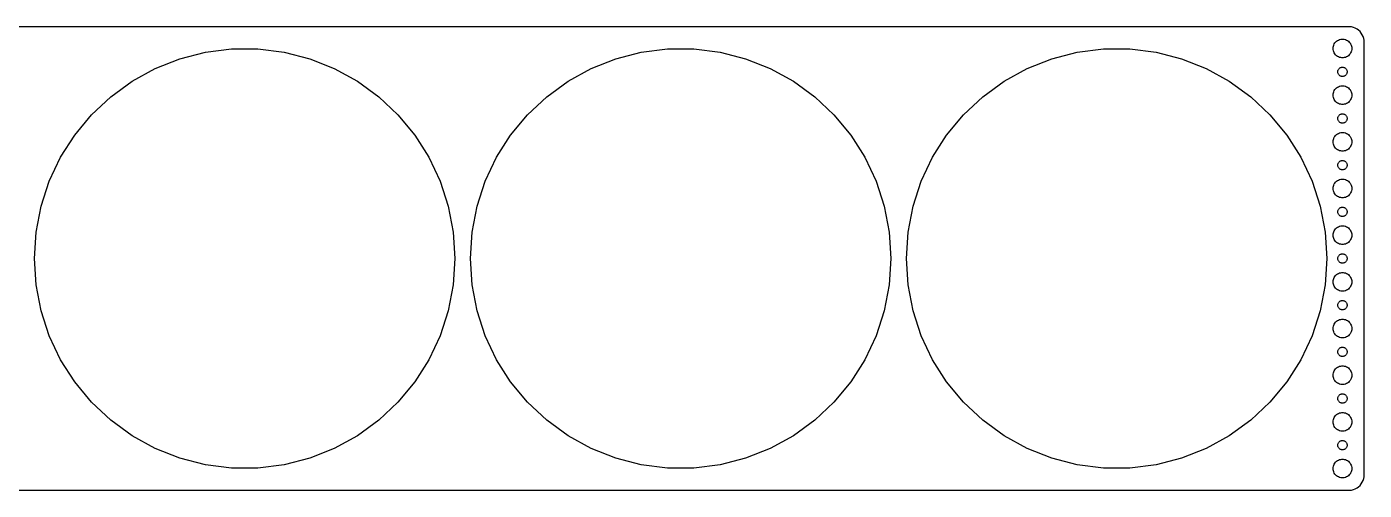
# Model space of a CAD drawing. Header units: metres. Extents: x -360 to 360, y -74 to 74.
# Drawn here: x -70 to 359.5, y -74.5 to 74.5 of the extents above; entities that cross this region are included whole.
import ezdxf

# ---------------------------------------------------------------- set-up
doc = ezdxf.new("R2010")
doc.units = ezdxf.units.M

msp = doc.modelspace()

# ---------------------------------------------------------------- linework, layer by layer
for p, q in [((354.814, 74.4901), (-354.814, 74.4901)), ((355.437, 74.4114), (354.814, 74.4901)), ((356.045, 74.2553), (355.437, 74.4114)), ((356.629, 74.0241), (356.045, 74.2553)), ((357.179, 73.7216), (356.629, 74.0241)), ((357.687, 73.3526), (357.179, 73.7216)), ((358.145, 72.9227), (357.687, 73.3526)), ((349.711, 68.6044), (349.871, 68.9453)), ((349.871, 68.9453), (350.073, 69.2634)), ((350.073, 69.2634), (350.313, 69.5536)), ((350.313, 69.5536), (350.588, 69.8115)), ((350.588, 69.8115), (350.893, 70.033)), ((350.893, 70.033), (351.223, 70.2145)), ((351.223, 70.2145), (351.573, 70.3532)), ((351.573, 70.3532), (351.938, 70.4469)), ((351.938, 70.4469), (352.312, 70.4941)), ((352.312, 70.4941), (352.688, 70.4941)), ((352.688, 70.4941), (353.062, 70.4469)), ((353.062, 70.4469), (353.427, 70.3532)), ((353.427, 70.3532), (353.777, 70.2145)), ((353.777, 70.2145), (354.107, 70.033)), ((354.107, 70.033), (354.412, 69.8115)), ((354.412, 69.8115), (354.687, 69.5536)), ((354.687, 69.5536), (354.927, 69.2634)), ((354.927, 69.2634), (355.129, 68.9453)), ((355.129, 68.9453), (355.289, 68.6044)), ((358.545, 72.4389), (358.145, 72.9227)), ((358.882, 71.9088), (358.545, 72.4389)), ((359.149, 71.3406), (358.882, 71.9088)), ((359.343, 70.7434), (359.149, 71.3406)), ((359.461, 70.1267), (359.343, 70.7434)), ((359.5, 69.5), (359.461, 70.1267)), ((359.5, -69.5), (359.5, 69.5)), ((-20.8586, 64.1963), (-12.6482, 66.3044)), ((-12.6482, 66.3044), (-4.23836, 67.3668)), ((-4.23836, 67.3668), (4.23836, 67.3668)), ((4.23836, 67.3668), (12.6482, 66.3044)), ((12.6482, 66.3044), (20.8586, 64.1963)), ((119.141, 64.1963), (127.352, 66.3044)), ((127.352, 66.3044), (135.762, 67.3668)), ((135.762, 67.3668), (144.238, 67.3668)), ((144.238, 67.3668), (152.648, 66.3044)), ((152.648, 66.3044), (160.859, 64.1963)), ((259.141, 64.1963), (267.352, 66.3044)), ((267.352, 66.3044), (275.762, 67.3668)), ((275.762, 67.3668), (284.238, 67.3668)), ((284.238, 67.3668), (292.648, 66.3044)), ((292.648, 66.3044), (300.859, 64.1963)), ((349.5, 67.5), (349.524, 67.876)), ((349.524, 67.124), (349.5, 67.5)), ((349.524, 67.876), (349.594, 68.2461)), ((349.594, 66.7539), (349.524, 67.124)), ((349.594, 68.2461), (349.711, 68.6044)), ((349.711, 66.3956), (349.594, 66.7539)), ((349.871, 66.0547), (349.711, 66.3956)), ((350.073, 65.7366), (349.871, 66.0547)), ((350.313, 65.4464), (350.073, 65.7366)), ((350.588, 65.1885), (350.313, 65.4464)), ((350.893, 64.967), (350.588, 65.1885)), ((351.223, 64.7855), (350.893, 64.967)), ((351.573, 64.6468), (351.223, 64.7855)), ((351.938, 64.5531), (351.573, 64.6468)), ((352.312, 64.5059), (351.938, 64.5531)), ((352.688, 64.5059), (352.312, 64.5059)), ((353.062, 64.5531), (352.688, 64.5059)), ((353.427, 64.6468), (353.062, 64.5531)), ((353.777, 64.7855), (353.427, 64.6468)), ((354.107, 64.967), (353.777, 64.7855)), ((354.412, 65.1885), (354.107, 64.967)), ((354.687, 65.4464), (354.412, 65.1885)), ((354.927, 65.7366), (354.687, 65.4464)), ((355.129, 66.0547), (354.927, 65.7366)), ((355.289, 66.3956), (355.129, 66.0547)), ((355.289, 68.6044), (355.406, 68.2461)), ((355.406, 66.7539), (355.289, 66.3956)), ((355.406, 68.2461), (355.476, 67.876)), ((355.476, 67.124), (355.406, 66.7539)), ((355.476, 67.876), (355.5, 67.5)), ((355.5, 67.5), (355.476, 67.124)), ((-36.1683, 56.9921), (-28.7401, 61.0758)), ((-28.7401, 61.0758), (-20.8586, 64.1963)), ((20.8586, 64.1963), (28.7401, 61.0758)), ((28.7401, 61.0758), (36.1683, 56.9921)), ((103.832, 56.9921), (111.26, 61.0758)), ((111.26, 61.0758), (119.141, 64.1963)), ((160.859, 64.1963), (168.74, 61.0758)), ((168.74, 61.0758), (176.168, 56.9921)), ((243.832, 56.9921), (251.26, 61.0758)), ((251.26, 61.0758), (259.141, 64.1963)), ((300.859, 64.1963), (308.74, 61.0758)), ((308.74, 61.0758), (316.168, 56.9921)), ((351, 60), (351.012, 60.188)), ((351.012, 60.188), (351.047, 60.373)), ((351.047, 60.373), (351.105, 60.5522)), ((351.105, 60.5522), (351.186, 60.7226)), ((351.186, 60.7226), (351.286, 60.8817)), ((351.286, 60.8817), (351.407, 61.0268)), ((351.407, 61.0268), (351.544, 61.1558)), ((351.544, 61.1558), (351.696, 61.2665)), ((351.696, 61.2665), (351.861, 61.3572)), ((351.861, 61.3572), (352.036, 61.4266)), ((352.036, 61.4266), (352.219, 61.4734)), ((352.219, 61.4734), (352.406, 61.497)), ((352.406, 61.497), (352.594, 61.497)), ((352.594, 61.497), (352.781, 61.4734)), ((352.781, 61.4734), (352.964, 61.4266)), ((352.964, 61.4266), (353.139, 61.3572)), ((353.139, 61.3572), (353.304, 61.2665)), ((353.304, 61.2665), (353.456, 61.1558)), ((353.456, 61.1558), (353.593, 61.0268)), ((353.593, 61.0268), (353.714, 60.8817)), ((353.714, 60.8817), (353.814, 60.7226)), ((353.814, 60.7226), (353.895, 60.5522)), ((353.895, 60.5522), (353.953, 60.373)), ((353.953, 60.373), (353.988, 60.188)), ((353.988, 60.188), (354, 60)), ((-43.0261, 52.0096), (-36.1683, 56.9921)), ((36.1683, 56.9921), (43.0261, 52.0096)), ((96.9739, 52.0096), (103.832, 56.9921)), ((176.168, 56.9921), (183.026, 52.0096)), ((236.974, 52.0096), (243.832, 56.9921)), ((316.168, 56.9921), (323.026, 52.0096)), ((351.012, 59.812), (351, 60)), ((351.047, 59.627), (351.012, 59.812)), ((351.105, 59.4478), (351.047, 59.627)), ((351.186, 59.2774), (351.105, 59.4478)), ((351.286, 59.1183), (351.186, 59.2774)), ((351.407, 58.9732), (351.286, 59.1183)), ((351.544, 58.8442), (351.407, 58.9732)), ((351.696, 58.7335), (351.544, 58.8442)), ((351.861, 58.6428), (351.696, 58.7335)), ((352.036, 58.5734), (351.861, 58.6428)), ((352.219, 58.5266), (352.036, 58.5734)), ((352.406, 58.503), (352.219, 58.5266)), ((352.594, 58.503), (352.406, 58.503)), ((352.781, 58.5266), (352.594, 58.503)), ((352.964, 58.5734), (352.781, 58.5266)), ((353.139, 58.6428), (352.964, 58.5734)), ((353.304, 58.7335), (353.139, 58.6428)), ((353.456, 58.8442), (353.304, 58.7335)), ((353.593, 58.9732), (353.456, 58.8442)), ((353.714, 59.1183), (353.593, 58.9732)), ((353.814, 59.2774), (353.714, 59.1183)), ((353.895, 59.4478), (353.814, 59.2774)), ((353.953, 59.627), (353.895, 59.4478)), ((353.988, 59.812), (353.953, 59.627)), ((354, 60), (353.988, 59.812)), ((-49.2054, 46.2069), (-43.0261, 52.0096)), ((43.0261, 52.0096), (49.2054, 46.2069)), ((90.7946, 46.2069), (96.9739, 52.0096)), ((183.026, 52.0096), (189.205, 46.2069)), ((230.795, 46.2069), (236.974, 52.0096)), ((323.026, 52.0096), (329.205, 46.2069)), ((349.5, 52.5), (349.524, 52.876)), ((349.524, 52.124), (349.5, 52.5)), ((349.524, 52.876), (349.594, 53.2461)), ((349.594, 51.7539), (349.524, 52.124)), ((349.594, 53.2461), (349.711, 53.6044)), ((349.711, 51.3956), (349.594, 51.7539)), ((349.711, 53.6044), (349.871, 53.9453)), ((349.871, 53.9453), (350.073, 54.2634)), ((350.073, 54.2634), (350.313, 54.5536)), ((350.313, 54.5536), (350.588, 54.8115)), ((350.588, 54.8115), (350.893, 55.033)), ((350.893, 55.033), (351.223, 55.2145)), ((351.223, 55.2145), (351.573, 55.3532)), ((351.573, 55.3532), (351.938, 55.4469)), ((351.938, 55.4469), (352.312, 55.4941)), ((352.312, 55.4941), (352.688, 55.4941)), ((352.688, 55.4941), (353.062, 55.4469)), ((353.062, 55.4469), (353.427, 55.3532)), ((353.427, 55.3532), (353.777, 55.2145)), ((353.777, 55.2145), (354.107, 55.033)), ((354.107, 55.033), (354.412, 54.8115)), ((354.412, 54.8115), (354.687, 54.5536)), ((354.687, 54.5536), (354.927, 54.2634)), ((354.927, 54.2634), (355.129, 53.9453)), ((355.129, 53.9453), (355.289, 53.6044)), ((355.289, 53.6044), (355.406, 53.2461)), ((355.406, 51.7539), (355.289, 51.3956)), ((355.406, 53.2461), (355.476, 52.876)), ((355.476, 52.124), (355.406, 51.7539)), ((355.476, 52.876), (355.5, 52.5)), ((355.5, 52.5), (355.476, 52.124)), ((349.871, 51.0547), (349.711, 51.3956)), ((350.073, 50.7366), (349.871, 51.0547)), ((350.313, 50.4464), (350.073, 50.7366)), ((350.588, 50.1885), (350.313, 50.4464)), ((350.893, 49.967), (350.588, 50.1885)), ((351.223, 49.7855), (350.893, 49.967)), ((351.573, 49.6468), (351.223, 49.7855)), ((351.938, 49.5531), (351.573, 49.6468)), ((352.312, 49.5059), (351.938, 49.5531)), ((352.688, 49.5059), (352.312, 49.5059)), ((353.062, 49.5531), (352.688, 49.5059)), ((353.427, 49.6468), (353.062, 49.5531)), ((353.777, 49.7855), (353.427, 49.6468)), ((354.107, 49.967), (353.777, 49.7855)), ((354.412, 50.1885), (354.107, 49.967)), ((354.687, 50.4464), (354.412, 50.1885)), ((354.927, 50.7366), (354.687, 50.4464)), ((355.129, 51.0547), (354.927, 50.7366)), ((355.289, 51.3956), (355.129, 51.0547)), ((-54.6086, 39.6755), (-49.2054, 46.2069)), ((49.2054, 46.2069), (54.6086, 39.6755)), ((85.3913, 39.6755), (90.7946, 46.2069)), ((189.205, 46.2069), (194.609, 39.6755)), ((225.391, 39.6755), (230.795, 46.2069)), ((329.205, 46.2069), (334.609, 39.6755)), ((351, 45), (351.012, 45.188)), ((351.012, 44.812), (351, 45)), ((351.012, 45.188), (351.047, 45.373)), ((351.047, 44.627), (351.012, 44.812)), ((351.047, 45.373), (351.105, 45.5522)), ((351.105, 44.4478), (351.047, 44.627)), ((351.105, 45.5522), (351.186, 45.7226)), ((351.186, 44.2774), (351.105, 44.4478)), ((351.186, 45.7226), (351.286, 45.8817)), ((351.286, 44.1183), (351.186, 44.2774)), ((351.286, 45.8817), (351.407, 46.0268)), ((351.407, 43.9732), (351.286, 44.1183)), ((351.407, 46.0268), (351.544, 46.1558)), ((351.544, 43.8442), (351.407, 43.9732)), ((351.544, 46.1558), (351.696, 46.2665)), ((351.696, 43.7335), (351.544, 43.8442)), ((351.696, 46.2665), (351.861, 46.3572)), ((351.861, 43.6428), (351.696, 43.7335)), ((351.861, 46.3572), (352.036, 46.4266)), ((352.036, 43.5734), (351.861, 43.6428)), ((352.036, 46.4266), (352.219, 46.4734)), ((352.219, 43.5266), (352.036, 43.5734)), ((352.219, 46.4734), (352.406, 46.497)), ((352.406, 43.503), (352.219, 43.5266)), ((352.406, 46.497), (352.594, 46.497)), ((352.594, 43.503), (352.406, 43.503)), ((352.594, 46.497), (352.781, 46.4734)), ((352.781, 43.5266), (352.594, 43.503)), ((352.781, 46.4734), (352.964, 46.4266)), ((352.964, 43.5734), (352.781, 43.5266)), ((352.964, 46.4266), (353.139, 46.3572)), ((353.139, 43.6428), (352.964, 43.5734)), ((353.139, 46.3572), (353.304, 46.2665)), ((353.304, 43.7335), (353.139, 43.6428)), ((353.304, 46.2665), (353.456, 46.1558)), ((353.456, 43.8442), (353.304, 43.7335)), ((353.456, 46.1558), (353.593, 46.0268)), ((353.593, 43.9732), (353.456, 43.8442)), ((353.593, 46.0268), (353.714, 45.8817)), ((353.714, 44.1183), (353.593, 43.9732)), ((353.714, 45.8817), (353.814, 45.7226)), ((353.814, 44.2774), (353.714, 44.1183)), ((353.814, 45.7226), (353.895, 45.5522)), ((353.895, 44.4478), (353.814, 44.2774)), ((353.895, 45.5522), (353.953, 45.373)), ((353.953, 44.627), (353.895, 44.4478)), ((353.953, 45.373), (353.988, 45.188)), ((353.988, 44.812), (353.953, 44.627)), ((353.988, 45.188), (354, 45)), ((354, 45), (353.988, 44.812)), ((-59.1507, 32.5184), (-54.6086, 39.6755)), ((54.6086, 39.6755), (59.1507, 32.5184)), ((80.8493, 32.5184), (85.3913, 39.6755)), ((194.609, 39.6755), (199.151, 32.5184)), ((220.849, 32.5184), (225.391, 39.6755)), ((334.609, 39.6755), (339.151, 32.5184)), ((349.711, 38.6044), (349.871, 38.9453)), ((349.871, 38.9453), (350.073, 39.2634)), ((350.073, 39.2634), (350.313, 39.5536)), ((350.313, 39.5536), (350.588, 39.8115)), ((350.588, 39.8115), (350.893, 40.033)), ((350.893, 40.033), (351.223, 40.2145)), ((351.223, 40.2145), (351.573, 40.3532)), ((351.573, 40.3532), (351.938, 40.4469)), ((351.938, 40.4469), (352.312, 40.4941)), ((352.312, 40.4941), (352.688, 40.4941)), ((352.688, 40.4941), (353.062, 40.4469)), ((353.062, 40.4469), (353.427, 40.3532)), ((353.427, 40.3532), (353.777, 40.2145)), ((353.777, 40.2145), (354.107, 40.033)), ((354.107, 40.033), (354.412, 39.8115)), ((354.412, 39.8115), (354.687, 39.5536)), ((354.687, 39.5536), (354.927, 39.2634)), ((354.927, 39.2634), (355.129, 38.9453)), ((355.129, 38.9453), (355.289, 38.6044)), ((349.5, 37.5), (349.524, 37.876)), ((349.524, 37.124), (349.5, 37.5)), ((349.524, 37.876), (349.594, 38.2461)), ((349.594, 36.7539), (349.524, 37.124)), ((349.594, 38.2461), (349.711, 38.6044)), ((349.711, 36.3956), (349.594, 36.7539)), ((349.871, 36.0547), (349.711, 36.3956)), ((350.073, 35.7366), (349.871, 36.0547)), ((350.313, 35.4464), (350.073, 35.7366)), ((350.588, 35.1885), (350.313, 35.4464)), ((350.893, 34.967), (350.588, 35.1885)), ((351.223, 34.7855), (350.893, 34.967)), ((351.573, 34.6468), (351.223, 34.7855)), ((351.938, 34.5531), (351.573, 34.6468)), ((352.312, 34.5059), (351.938, 34.5531)), ((352.688, 34.5059), (352.312, 34.5059)), ((353.062, 34.5531), (352.688, 34.5059)), ((353.427, 34.6468), (353.062, 34.5531)), ((353.777, 34.7855), (353.427, 34.6468)), ((354.107, 34.967), (353.777, 34.7855)), ((354.412, 35.1885), (354.107, 34.967)), ((354.687, 35.4464), (354.412, 35.1885)), ((354.927, 35.7366), (354.687, 35.4464)), ((355.129, 36.0547), (354.927, 35.7366)), ((355.289, 36.3956), (355.129, 36.0547)), ((355.289, 38.6044), (355.406, 38.2461)), ((355.406, 36.7539), (355.289, 36.3956)), ((355.406, 38.2461), (355.476, 37.876)), ((355.476, 37.124), (355.406, 36.7539)), ((355.476, 37.876), (355.5, 37.5)), ((355.5, 37.5), (355.476, 37.124)), ((-62.7599, 24.8484), (-59.1507, 32.5184)), ((59.1507, 32.5184), (62.7599, 24.8484)), ((77.2401, 24.8484), (80.8493, 32.5184)), ((199.151, 32.5184), (202.76, 24.8484)), ((217.24, 24.8484), (220.849, 32.5184)), ((339.151, 32.5184), (342.76, 24.8484)), ((351, 30), (351.012, 30.188)), ((351.012, 30.188), (351.047, 30.373)), ((351.047, 30.373), (351.105, 30.5522)), ((351.105, 30.5522), (351.186, 30.7226)), ((351.186, 30.7226), (351.286, 30.8817)), ((351.286, 30.8817), (351.407, 31.0268)), ((351.407, 31.0268), (351.544, 31.1558)), ((351.544, 31.1558), (351.696, 31.2665)), ((351.696, 31.2665), (351.861, 31.3572)), ((351.861, 31.3572), (352.036, 31.4266)), ((352.036, 31.4266), (352.219, 31.4734)), ((352.219, 31.4734), (352.406, 31.497)), ((352.406, 31.497), (352.594, 31.497)), ((352.594, 31.497), (352.781, 31.4734)), ((352.781, 31.4734), (352.964, 31.4266)), ((352.964, 31.4266), (353.139, 31.3572)), ((353.139, 31.3572), (353.304, 31.2665)), ((353.304, 31.2665), (353.456, 31.1558)), ((353.456, 31.1558), (353.593, 31.0268)), ((353.593, 31.0268), (353.714, 30.8817)), ((353.714, 30.8817), (353.814, 30.7226)), ((353.814, 30.7226), (353.895, 30.5522)), ((353.895, 30.5522), (353.953, 30.373)), ((353.953, 30.373), (353.988, 30.188)), ((353.988, 30.188), (354, 30)), ((351.012, 29.812), (351, 30)), ((351.047, 29.627), (351.012, 29.812)), ((351.105, 29.4478), (351.047, 29.627)), ((351.186, 29.2774), (351.105, 29.4478)), ((351.286, 29.1183), (351.186, 29.2774)), ((351.407, 28.9732), (351.286, 29.1183)), ((351.544, 28.8442), (351.407, 28.9732)), ((351.696, 28.7335), (351.544, 28.8442)), ((351.861, 28.6427), (351.696, 28.7335)), ((352.036, 28.5734), (351.861, 28.6427)), ((352.219, 28.5266), (352.036, 28.5734)), ((352.406, 28.503), (352.219, 28.5266)), ((352.594, 28.503), (352.406, 28.503)), ((352.781, 28.5266), (352.594, 28.503)), ((352.964, 28.5734), (352.781, 28.5266)), ((353.139, 28.6427), (352.964, 28.5734)), ((353.304, 28.7335), (353.139, 28.6427)), ((353.456, 28.8442), (353.304, 28.7335)), ((353.593, 28.9732), (353.456, 28.8442)), ((353.714, 29.1183), (353.593, 28.9732)), ((353.814, 29.2774), (353.714, 29.1183)), ((353.895, 29.4478), (353.814, 29.2774)), ((353.953, 29.627), (353.895, 29.4478)), ((353.988, 29.812), (353.953, 29.627)), ((354, 30), (353.988, 29.812)), ((-65.3794, 16.7866), (-62.7599, 24.8484)), ((62.7599, 24.8484), (65.3794, 16.7866)), ((74.6206, 16.7866), (77.2401, 24.8484)), ((202.76, 24.8484), (205.379, 16.7866)), ((214.621, 16.7866), (217.24, 24.8484)), ((342.76, 24.8484), (345.379, 16.7866)), ((349.5, 22.5), (349.524, 22.876)), ((349.524, 22.124), (349.5, 22.5)), ((349.524, 22.876), (349.594, 23.2461)), ((349.594, 21.7539), (349.524, 22.124)), ((349.594, 23.2461), (349.711, 23.6044)), ((349.711, 21.3956), (349.594, 21.7539)), ((349.711, 23.6044), (349.871, 23.9453)), ((349.871, 23.9453), (350.073, 24.2634)), ((350.073, 24.2634), (350.313, 24.5536)), ((350.313, 24.5536), (350.588, 24.8115)), ((350.588, 24.8115), (350.893, 25.033)), ((350.893, 25.033), (351.223, 25.2145)), ((351.223, 25.2145), (351.573, 25.3532)), ((351.573, 25.3532), (351.938, 25.4469)), ((351.938, 25.4469), (352.312, 25.4941)), ((352.312, 25.4941), (352.688, 25.4941)), ((352.688, 25.4941), (353.062, 25.4469)), ((353.062, 25.4469), (353.427, 25.3532)), ((353.427, 25.3532), (353.777, 25.2145)), ((353.777, 25.2145), (354.107, 25.033)), ((354.107, 25.033), (354.412, 24.8115)), ((354.412, 24.8115), (354.687, 24.5536)), ((354.687, 24.5536), (354.927, 24.2634)), ((354.927, 24.2634), (355.129, 23.9453)), ((355.129, 23.9453), (355.289, 23.6044)), ((355.289, 23.6044), (355.406, 23.2461)), ((355.406, 21.7539), (355.289, 21.3956)), ((355.406, 23.2461), (355.476, 22.876)), ((355.476, 22.124), (355.406, 21.7539)), ((355.476, 22.876), (355.5, 22.5)), ((355.5, 22.5), (355.476, 22.124)), ((349.871, 21.0547), (349.711, 21.3956)), ((350.073, 20.7366), (349.871, 21.0547)), ((350.313, 20.4464), (350.073, 20.7366)), ((350.588, 20.1884), (350.313, 20.4464)), ((350.893, 19.967), (350.588, 20.1884)), ((351.223, 19.7855), (350.893, 19.967)), ((351.573, 19.6468), (351.223, 19.7855)), ((351.938, 19.5531), (351.573, 19.6468)), ((352.312, 19.5059), (351.938, 19.5531)), ((352.688, 19.5059), (352.312, 19.5059)), ((353.062, 19.5531), (352.688, 19.5059)), ((353.427, 19.6468), (353.062, 19.5531)), ((353.777, 19.7855), (353.427, 19.6468)), ((354.107, 19.967), (353.777, 19.7855)), ((354.412, 20.1884), (354.107, 19.967)), ((354.687, 20.4464), (354.412, 20.1884)), ((354.927, 20.7366), (354.687, 20.4464)), ((355.129, 21.0547), (354.927, 20.7366)), ((355.289, 21.3956), (355.129, 21.0547)), ((-66.9677, 8.45999), (-65.3794, 16.7866)), ((65.3794, 16.7866), (66.9677, 8.45999)), ((73.0323, 8.45999), (74.6206, 16.7866)), ((205.379, 16.7866), (206.968, 8.45999)), ((213.032, 8.45999), (214.621, 16.7866)), ((345.379, 16.7866), (346.968, 8.45999)), ((351, 15), (351.012, 15.188)), ((351.012, 14.812), (351, 15)), ((351.012, 15.188), (351.047, 15.373)), ((351.047, 14.627), (351.012, 14.812)), ((351.047, 15.373), (351.105, 15.5522)), ((351.105, 14.4478), (351.047, 14.627)), ((351.105, 15.5522), (351.186, 15.7226)), ((351.186, 14.2774), (351.105, 14.4478)), ((351.186, 15.7226), (351.286, 15.8817)), ((351.286, 14.1183), (351.186, 14.2774)), ((351.286, 15.8817), (351.407, 16.0268)), ((351.407, 13.9732), (351.286, 14.1183)), ((351.407, 16.0268), (351.544, 16.1558)), ((351.544, 13.8442), (351.407, 13.9732)), ((351.544, 16.1558), (351.696, 16.2665)), ((351.696, 13.7335), (351.544, 13.8442)), ((351.696, 16.2665), (351.861, 16.3572)), ((351.861, 13.6427), (351.696, 13.7335)), ((351.861, 16.3572), (352.036, 16.4266)), ((352.036, 13.5734), (351.861, 13.6427)), ((352.036, 16.4266), (352.219, 16.4734)), ((352.219, 13.5266), (352.036, 13.5734)), ((352.219, 16.4734), (352.406, 16.497)), ((352.406, 13.5029), (352.219, 13.5266)), ((352.406, 16.497), (352.594, 16.497)), ((352.594, 13.5029), (352.406, 13.5029)), ((352.594, 16.497), (352.781, 16.4734)), ((352.781, 13.5266), (352.594, 13.5029)), ((352.781, 16.4734), (352.964, 16.4266)), ((352.964, 13.5734), (352.781, 13.5266)), ((352.964, 16.4266), (353.139, 16.3572)), ((353.139, 13.6427), (352.964, 13.5734)), ((353.139, 16.3572), (353.304, 16.2665)), ((353.304, 13.7335), (353.139, 13.6427)), ((353.304, 16.2665), (353.456, 16.1558)), ((353.456, 13.8442), (353.304, 13.7335)), ((353.456, 16.1558), (353.593, 16.0268)), ((353.593, 13.9732), (353.456, 13.8442)), ((353.593, 16.0268), (353.714, 15.8817)), ((353.714, 14.1183), (353.593, 13.9732)), ((353.714, 15.8817), (353.814, 15.7226)), ((353.814, 14.2774), (353.714, 14.1183)), ((353.814, 15.7226), (353.895, 15.5522)), ((353.895, 14.4478), (353.814, 14.2774)), ((353.895, 15.5522), (353.953, 15.373)), ((353.953, 14.627), (353.895, 14.4478)), ((353.953, 15.373), (353.988, 15.188)), ((353.988, 14.812), (353.953, 14.627)), ((353.988, 15.188), (354, 15)), ((354, 15), (353.988, 14.812)), ((349.594, 8.24606), (349.711, 8.60437)), ((349.711, 8.60437), (349.871, 8.94525)), ((349.871, 8.94525), (350.073, 9.26335)), ((350.073, 9.26335), (350.313, 9.55363)), ((350.313, 9.55363), (350.588, 9.81154)), ((350.588, 9.81154), (350.893, 10.033)), ((350.893, 10.033), (351.223, 10.2145)), ((351.223, 10.2145), (351.573, 10.3532)), ((351.573, 10.3532), (351.938, 10.4469)), ((351.938, 10.4469), (352.312, 10.4941)), ((352.312, 10.4941), (352.688, 10.4941)), ((352.688, 10.4941), (353.062, 10.4469)), ((353.062, 10.4469), (353.427, 10.3532)), ((353.427, 10.3532), (353.777, 10.2145)), ((353.777, 10.2145), (354.107, 10.033)), ((354.107, 10.033), (354.412, 9.81154)), ((354.412, 9.81154), (354.687, 9.55363)), ((354.687, 9.55363), (354.927, 9.26335)), ((354.927, 9.26335), (355.129, 8.94525)), ((355.129, 8.94525), (355.289, 8.60437)), ((355.289, 8.60437), (355.406, 8.24606)), ((-67.5, 0), (-66.9677, 8.45999)), ((66.9677, 8.45999), (67.5, 0)), ((72.5, 0), (73.0323, 8.45999)), ((206.968, 8.45999), (207.5, 0)), ((212.5, 0), (213.032, 8.45999)), ((346.968, 8.45999), (347.5, 0)), ((349.5, 7.5), (349.524, 7.87599)), ((349.524, 7.12399), (349.5, 7.5)), ((349.524, 7.87599), (349.594, 8.24606)), ((349.594, 6.75392), (349.524, 7.12399)), ((349.711, 6.39561), (349.594, 6.75392)), ((349.871, 6.05473), (349.711, 6.39561)), ((350.073, 5.73663), (349.871, 6.05473)), ((350.313, 5.44635), (350.073, 5.73663)), ((350.588, 5.18845), (350.313, 5.44635)), ((350.893, 4.96701), (350.588, 5.18845)), ((351.223, 4.78551), (350.893, 4.96701)), ((351.573, 4.64682), (351.223, 4.78551)), ((351.938, 4.55313), (351.573, 4.64682)), ((352.312, 4.50591), (351.938, 4.55313)), ((352.688, 4.50591), (352.312, 4.50591)), ((353.062, 4.55313), (352.688, 4.50591)), ((353.427, 4.64682), (353.062, 4.55313)), ((353.777, 4.78551), (353.427, 4.64682)), ((354.107, 4.96701), (353.777, 4.78551)), ((354.412, 5.18845), (354.107, 4.96701)), ((354.687, 5.44635), (354.412, 5.18845)), ((354.927, 5.73663), (354.687, 5.44635)), ((355.129, 6.05473), (354.927, 5.73663)), ((355.289, 6.39561), (355.129, 6.05473)), ((355.406, 6.75392), (355.289, 6.39561)), ((355.406, 8.24606), (355.476, 7.87599)), ((355.476, 7.12399), (355.406, 6.75392)), ((355.476, 7.87599), (355.5, 7.5)), ((355.5, 7.5), (355.476, 7.12399)), ((-66.9677, -8.45999), (-67.5, 0)), ((67.5, 0), (66.9677, -8.45999)), ((73.0323, -8.45999), (72.5, 0)), ((207.5, 0), (206.968, -8.45999)), ((213.032, -8.45999), (212.5, 0)), ((347.5, 0), (346.968, -8.45999)), ((351, 0), (351.012, 0.18799)), ((351.012, -0.18799), (351, 0)), ((351.012, 0.18799), (351.047, 0.37303)), ((351.047, 0.37303), (351.105, 0.55219)), ((351.105, 0.55219), (351.186, 0.72263)), ((351.186, 0.72263), (351.286, 0.88167)), ((351.286, 0.88167), (351.407, 1.02681)), ((351.407, 1.02681), (351.544, 1.15576)), ((351.544, 1.15576), (351.696, 1.26648)), ((351.696, 1.26648), (351.861, 1.35724)), ((351.861, 1.35724), (352.036, 1.42657)), ((352.036, 1.42657), (352.219, 1.47342)), ((352.219, 1.47342), (352.406, 1.49704)), ((352.406, 1.49704), (352.594, 1.49704)), ((352.594, 1.49704), (352.781, 1.47342)), ((352.781, 1.47342), (352.964, 1.42657)), ((352.964, 1.42657), (353.139, 1.35724)), ((353.139, 1.35724), (353.304, 1.26648)), ((353.304, 1.26648), (353.456, 1.15576)), ((353.456, 1.15576), (353.593, 1.02681)), ((353.593, 1.02681), (353.714, 0.88167)), ((353.714, 0.88167), (353.814, 0.72263)), ((353.814, 0.72263), (353.895, 0.55219)), ((353.895, 0.55219), (353.953, 0.37303)), ((353.953, 0.37303), (353.988, 0.18799)), ((353.988, 0.18799), (354, 0)), ((354, 0), (353.988, -0.18799)), ((351.047, -0.37303), (351.012, -0.18799)), ((351.105, -0.55219), (351.047, -0.37303)), ((351.186, -0.72263), (351.105, -0.55219)), ((351.286, -0.88167), (351.186, -0.72263)), ((351.407, -1.02681), (351.286, -0.88167)), ((351.544, -1.15576), (351.407, -1.02681)), ((351.696, -1.26648), (351.544, -1.15576)), ((351.861, -1.35724), (351.696, -1.26648)), ((352.036, -1.42657), (351.861, -1.35724)), ((352.219, -1.47342), (352.036, -1.42657)), ((352.406, -1.49704), (352.219, -1.47342)), ((352.594, -1.49704), (352.406, -1.49704)), ((352.781, -1.47342), (352.594, -1.49704)), ((352.964, -1.42657), (352.781, -1.47342)), ((353.139, -1.35724), (352.964, -1.42657)), ((353.304, -1.26648), (353.139, -1.35724)), ((353.456, -1.15576), (353.304, -1.26648)), ((353.593, -1.02681), (353.456, -1.15576)), ((353.714, -0.88167), (353.593, -1.02681)), ((353.814, -0.72263), (353.714, -0.88167)), ((353.895, -0.55219), (353.814, -0.72263)), ((353.953, -0.37303), (353.895, -0.55219)), ((353.988, -0.18799), (353.953, -0.37303)), ((-65.3794, -16.7866), (-66.9677, -8.45999)), ((66.9677, -8.45999), (65.3794, -16.7866)), ((74.6206, -16.7866), (73.0323, -8.45999)), ((206.968, -8.45999), (205.379, -16.7866)), ((214.621, -16.7866), (213.032, -8.45999)), ((346.968, -8.45999), (345.379, -16.7866)), ((349.5, -7.5), (349.524, -7.12399)), ((349.524, -7.87599), (349.5, -7.5)), ((349.524, -7.12399), (349.594, -6.75392)), ((349.594, -8.24606), (349.524, -7.87599)), ((349.594, -6.75392), (349.711, -6.39561)), ((349.711, -8.60437), (349.594, -8.24606)), ((349.711, -6.39561), (349.871, -6.05473)), ((349.871, -6.05473), (350.073, -5.73663)), ((350.073, -5.73663), (350.313, -5.44635)), ((350.313, -5.44635), (350.588, -5.18845)), ((350.588, -5.18845), (350.893, -4.96701)), ((350.893, -4.96701), (351.223, -4.78551)), ((351.223, -4.78551), (351.573, -4.64682)), ((351.573, -4.64682), (351.938, -4.55313)), ((351.938, -4.55313), (352.312, -4.50591)), ((352.312, -4.50591), (352.688, -4.50591)), ((352.688, -4.50591), (353.062, -4.55313)), ((353.062, -4.55313), (353.427, -4.64682)), ((353.427, -4.64682), (353.777, -4.78551)), ((353.777, -4.78551), (354.107, -4.96701)), ((354.107, -4.96701), (354.412, -5.18845)), ((354.412, -5.18845), (354.687, -5.44635)), ((354.687, -5.44635), (354.927, -5.73663)), ((354.927, -5.73663), (355.129, -6.05473)), ((355.129, -6.05473), (355.289, -6.39561)), ((355.289, -6.39561), (355.406, -6.75392)), ((355.406, -8.24606), (355.289, -8.60437)), ((355.406, -6.75392), (355.476, -7.12399)), ((355.476, -7.87599), (355.406, -8.24606)), ((355.476, -7.12399), (355.5, -7.5)), ((355.5, -7.5), (355.476, -7.87599)), ((349.871, -8.94525), (349.711, -8.60437)), ((350.073, -9.26335), (349.871, -8.94525)), ((350.313, -9.55363), (350.073, -9.26335)), ((350.588, -9.81154), (350.313, -9.55363)), ((350.893, -10.033), (350.588, -9.81154)), ((351.223, -10.2145), (350.893, -10.033)), ((351.573, -10.3532), (351.223, -10.2145)), ((351.938, -10.4469), (351.573, -10.3532)), ((352.312, -10.4941), (351.938, -10.4469)), ((352.688, -10.4941), (352.312, -10.4941)), ((353.062, -10.4469), (352.688, -10.4941)), ((353.427, -10.3532), (353.062, -10.4469)), ((353.777, -10.2145), (353.427, -10.3532)), ((354.107, -10.033), (353.777, -10.2145)), ((354.412, -9.81154), (354.107, -10.033)), ((354.687, -9.55363), (354.412, -9.81154)), ((354.927, -9.26335), (354.687, -9.55363)), ((355.129, -8.94525), (354.927, -9.26335)), ((355.289, -8.60437), (355.129, -8.94525)), ((-62.7599, -24.8484), (-65.3794, -16.7866)), ((65.3794, -16.7866), (62.7599, -24.8484)), ((77.2401, -24.8484), (74.6206, -16.7866)), ((205.379, -16.7866), (202.76, -24.8484)), ((217.24, -24.8484), (214.621, -16.7866)), ((345.379, -16.7866), (342.76, -24.8484)), ((351, -15), (351.012, -14.812)), ((351.012, -15.188), (351, -15)), ((351.012, -14.812), (351.047, -14.627)), ((351.047, -15.373), (351.012, -15.188)), ((351.047, -14.627), (351.105, -14.4478)), ((351.105, -15.5522), (351.047, -15.373)), ((351.105, -14.4478), (351.186, -14.2774)), ((351.186, -15.7226), (351.105, -15.5522)), ((351.186, -14.2774), (351.286, -14.1183)), ((351.286, -15.8817), (351.186, -15.7226)), ((351.286, -14.1183), (351.407, -13.9732)), ((351.407, -16.0268), (351.286, -15.8817)), ((351.407, -13.9732), (351.544, -13.8442)), ((351.544, -16.1558), (351.407, -16.0268)), ((351.544, -13.8442), (351.696, -13.7335)), ((351.696, -16.2665), (351.544, -16.1558)), ((351.696, -13.7335), (351.861, -13.6427)), ((351.861, -16.3572), (351.696, -16.2665)), ((351.861, -13.6427), (352.036, -13.5734)), ((352.036, -16.4266), (351.861, -16.3572)), ((352.036, -13.5734), (352.219, -13.5266)), ((352.219, -16.4734), (352.036, -16.4266)), ((352.219, -13.5266), (352.406, -13.5029)), ((352.406, -16.497), (352.219, -16.4734)), ((352.406, -13.5029), (352.594, -13.5029)), ((352.594, -16.497), (352.406, -16.497)), ((352.594, -13.5029), (352.781, -13.5266)), ((352.781, -16.4734), (352.594, -16.497)), ((352.781, -13.5266), (352.964, -13.5734)), ((352.964, -16.4266), (352.781, -16.4734)), ((352.964, -13.5734), (353.139, -13.6427)), ((353.139, -16.3572), (352.964, -16.4266)), ((353.139, -13.6427), (353.304, -13.7335)), ((353.304, -16.2665), (353.139, -16.3572)), ((353.304, -13.7335), (353.456, -13.8442)), ((353.456, -16.1558), (353.304, -16.2665)), ((353.456, -13.8442), (353.593, -13.9732)), ((353.593, -16.0268), (353.456, -16.1558)), ((353.593, -13.9732), (353.714, -14.1183)), ((353.714, -15.8817), (353.593, -16.0268)), ((353.714, -14.1183), (353.814, -14.2774)), ((353.814, -15.7226), (353.714, -15.8817)), ((353.814, -14.2774), (353.895, -14.4478)), ((353.895, -15.5522), (353.814, -15.7226)), ((353.895, -14.4478), (353.953, -14.627)), ((353.953, -15.373), (353.895, -15.5522)), ((353.953, -14.627), (353.988, -14.812)), ((353.988, -15.188), (353.953, -15.373)), ((353.988, -14.812), (354, -15)), ((354, -15), (353.988, -15.188)), ((349.594, -21.7539), (349.711, -21.3956)), ((349.711, -21.3956), (349.871, -21.0547)), ((349.871, -21.0547), (350.073, -20.7366)), ((350.073, -20.7366), (350.313, -20.4464)), ((350.313, -20.4464), (350.588, -20.1884)), ((350.588, -20.1884), (350.893, -19.967)), ((350.893, -19.967), (351.223, -19.7855)), ((351.223, -19.7855), (351.573, -19.6468)), ((351.573, -19.6468), (351.938, -19.5531)), ((351.938, -19.5531), (352.312, -19.5059)), ((352.312, -19.5059), (352.688, -19.5059)), ((352.688, -19.5059), (353.062, -19.5531)), ((353.062, -19.5531), (353.427, -19.6468)), ((353.427, -19.6468), (353.777, -19.7855)), ((353.777, -19.7855), (354.107, -19.967)), ((354.107, -19.967), (354.412, -20.1884)), ((354.412, -20.1884), (354.687, -20.4464)), ((354.687, -20.4464), (354.927, -20.7366)), ((354.927, -20.7366), (355.129, -21.0547)), ((355.129, -21.0547), (355.289, -21.3956)), ((355.289, -21.3956), (355.406, -21.7539)), ((-59.1507, -32.5184), (-62.7599, -24.8484)), ((62.7599, -24.8484), (59.1507, -32.5184)), ((80.8493, -32.5184), (77.2401, -24.8484)), ((202.76, -24.8484), (199.151, -32.5184)), ((220.849, -32.5184), (217.24, -24.8484)), ((342.76, -24.8484), (339.151, -32.5184)), ((349.5, -22.5), (349.524, -22.124)), ((349.524, -22.876), (349.5, -22.5)), ((349.524, -22.124), (349.594, -21.7539)), ((349.594, -23.2461), (349.524, -22.876)), ((349.711, -23.6044), (349.594, -23.2461)), ((349.871, -23.9453), (349.711, -23.6044)), ((350.073, -24.2634), (349.871, -23.9453)), ((350.313, -24.5536), (350.073, -24.2634)), ((350.588, -24.8115), (350.313, -24.5536)), ((350.893, -25.033), (350.588, -24.8115)), ((351.223, -25.2145), (350.893, -25.033)), ((351.573, -25.3532), (351.223, -25.2145)), ((351.938, -25.4469), (351.573, -25.3532)), ((352.312, -25.4941), (351.938, -25.4469)), ((352.688, -25.4941), (352.312, -25.4941)), ((353.062, -25.4469), (352.688, -25.4941)), ((353.427, -25.3532), (353.062, -25.4469)), ((353.777, -25.2145), (353.427, -25.3532)), ((354.107, -25.033), (353.777, -25.2145)), ((354.412, -24.8115), (354.107, -25.033)), ((354.687, -24.5536), (354.412, -24.8115)), ((354.927, -24.2634), (354.687, -24.5536)), ((355.129, -23.9453), (354.927, -24.2634)), ((355.289, -23.6044), (355.129, -23.9453)), ((355.406, -23.2461), (355.289, -23.6044)), ((355.406, -21.7539), (355.476, -22.124)), ((355.476, -22.876), (355.406, -23.2461)), ((355.476, -22.124), (355.5, -22.5)), ((355.5, -22.5), (355.476, -22.876)), ((351, -30), (351.012, -29.812)), ((351.012, -30.188), (351, -30)), ((351.012, -29.812), (351.047, -29.627)), ((351.047, -29.627), (351.105, -29.4478)), ((351.105, -29.4478), (351.186, -29.2774)), ((351.186, -29.2774), (351.286, -29.1183)), ((351.286, -29.1183), (351.407, -28.9732)), ((351.407, -28.9732), (351.544, -28.8442)), ((351.544, -28.8442), (351.696, -28.7335)), ((351.696, -28.7335), (351.861, -28.6427)), ((351.861, -28.6427), (352.036, -28.5734)), ((352.036, -28.5734), (352.219, -28.5266)), ((352.219, -28.5266), (352.406, -28.503)), ((352.406, -28.503), (352.594, -28.503)), ((352.594, -28.503), (352.781, -28.5266)), ((352.781, -28.5266), (352.964, -28.5734)), ((352.964, -28.5734), (353.139, -28.6427)), ((353.139, -28.6427), (353.304, -28.7335)), ((353.304, -28.7335), (353.456, -28.8442)), ((353.456, -28.8442), (353.593, -28.9732)), ((353.593, -28.9732), (353.714, -29.1183)), ((353.714, -29.1183), (353.814, -29.2774)), ((353.814, -29.2774), (353.895, -29.4478)), ((353.895, -29.4478), (353.953, -29.627)), ((353.953, -29.627), (353.988, -29.812)), ((353.988, -29.812), (354, -30)), ((354, -30), (353.988, -30.188)), ((-54.6086, -39.6755), (-59.1507, -32.5184)), ((59.1507, -32.5184), (54.6086, -39.6755)), ((85.3913, -39.6755), (80.8493, -32.5184)), ((199.151, -32.5184), (194.609, -39.6755)), ((225.391, -39.6755), (220.849, -32.5184)), ((339.151, -32.5184), (334.609, -39.6755)), ((351.047, -30.373), (351.012, -30.188)), ((351.105, -30.5522), (351.047, -30.373)), ((351.186, -30.7226), (351.105, -30.5522)), ((351.286, -30.8817), (351.186, -30.7226)), ((351.407, -31.0268), (351.286, -30.8817)), ((351.544, -31.1558), (351.407, -31.0268)), ((351.696, -31.2665), (351.544, -31.1558)), ((351.861, -31.3572), (351.696, -31.2665)), ((352.036, -31.4266), (351.861, -31.3572)), ((352.219, -31.4734), (352.036, -31.4266)), ((352.406, -31.497), (352.219, -31.4734)), ((352.594, -31.497), (352.406, -31.497)), ((352.781, -31.4734), (352.594, -31.497)), ((352.964, -31.4266), (352.781, -31.4734)), ((353.139, -31.3572), (352.964, -31.4266)), ((353.304, -31.2665), (353.139, -31.3572)), ((353.456, -31.1558), (353.304, -31.2665)), ((353.593, -31.0268), (353.456, -31.1558)), ((353.714, -30.8817), (353.593, -31.0268)), ((353.814, -30.7226), (353.714, -30.8817)), ((353.895, -30.5522), (353.814, -30.7226)), ((353.953, -30.373), (353.895, -30.5522)), ((353.988, -30.188), (353.953, -30.373)), ((349.5, -37.5), (349.524, -37.124)), ((349.524, -37.876), (349.5, -37.5)), ((349.524, -37.124), (349.594, -36.7539)), ((349.594, -38.2461), (349.524, -37.876)), ((349.594, -36.7539), (349.711, -36.3956)), ((349.711, -38.6044), (349.594, -38.2461)), ((349.711, -36.3956), (349.871, -36.0547)), ((349.871, -38.9453), (349.711, -38.6044)), ((349.871, -36.0547), (350.073, -35.7366)), ((350.073, -35.7366), (350.313, -35.4464)), ((350.313, -35.4464), (350.588, -35.1885)), ((350.588, -35.1885), (350.893, -34.967)), ((350.893, -34.967), (351.223, -34.7855)), ((351.223, -34.7855), (351.573, -34.6468)), ((351.573, -34.6468), (351.938, -34.5531)), ((351.938, -34.5531), (352.312, -34.5059)), ((352.312, -34.5059), (352.688, -34.5059)), ((352.688, -34.5059), (353.062, -34.5531)), ((353.062, -34.5531), (353.427, -34.6468)), ((353.427, -34.6468), (353.777, -34.7855)), ((353.777, -34.7855), (354.107, -34.967)), ((354.107, -34.967), (354.412, -35.1885)), ((354.412, -35.1885), (354.687, -35.4464)), ((354.687, -35.4464), (354.927, -35.7366)), ((354.927, -35.7366), (355.129, -36.0547)), ((355.129, -36.0547), (355.289, -36.3956)), ((355.289, -38.6044), (355.129, -38.9453)), ((355.289, -36.3956), (355.406, -36.7539)), ((355.406, -38.2461), (355.289, -38.6044)), ((355.406, -36.7539), (355.476, -37.124)), ((355.476, -37.876), (355.406, -38.2461)), ((355.476, -37.124), (355.5, -37.5)), ((355.5, -37.5), (355.476, -37.876)), ((-49.2054, -46.2069), (-54.6086, -39.6755)), ((54.6086, -39.6755), (49.2054, -46.2069)), ((90.7946, -46.2069), (85.3913, -39.6755)), ((194.609, -39.6755), (189.205, -46.2069)), ((230.795, -46.2069), (225.391, -39.6755)), ((334.609, -39.6755), (329.205, -46.2069)), ((350.073, -39.2634), (349.871, -38.9453)), ((350.313, -39.5536), (350.073, -39.2634)), ((350.588, -39.8115), (350.313, -39.5536)), ((350.893, -40.033), (350.588, -39.8115)), ((351.223, -40.2145), (350.893, -40.033)), ((351.573, -40.3532), (351.223, -40.2145)), ((351.938, -40.4469), (351.573, -40.3532)), ((352.312, -40.4941), (351.938, -40.4469)), ((352.688, -40.4941), (352.312, -40.4941)), ((353.062, -40.4469), (352.688, -40.4941)), ((353.427, -40.3532), (353.062, -40.4469)), ((353.777, -40.2145), (353.427, -40.3532)), ((354.107, -40.033), (353.777, -40.2145)), ((354.412, -39.8115), (354.107, -40.033)), ((354.687, -39.5536), (354.412, -39.8115)), ((354.927, -39.2634), (354.687, -39.5536)), ((355.129, -38.9453), (354.927, -39.2634)), ((-43.0261, -52.0096), (-49.2054, -46.2069)), ((49.2054, -46.2069), (43.0261, -52.0096)), ((96.9739, -52.0096), (90.7946, -46.2069)), ((189.205, -46.2069), (183.026, -52.0096)), ((236.974, -52.0096), (230.795, -46.2069)), ((329.205, -46.2069), (323.026, -52.0096)), ((351, -45), (351.012, -44.812)), ((351.012, -45.188), (351, -45)), ((351.012, -44.812), (351.047, -44.627)), ((351.047, -45.373), (351.012, -45.188)), ((351.047, -44.627), (351.105, -44.4478)), ((351.105, -45.5522), (351.047, -45.373)), ((351.105, -44.4478), (351.186, -44.2774)), ((351.186, -45.7226), (351.105, -45.5522)), ((351.186, -44.2774), (351.286, -44.1183)), ((351.286, -45.8817), (351.186, -45.7226)), ((351.286, -44.1183), (351.407, -43.9732)), ((351.407, -46.0268), (351.286, -45.8817)), ((351.407, -43.9732), (351.544, -43.8442)), ((351.544, -46.1558), (351.407, -46.0268)), ((351.544, -43.8442), (351.696, -43.7335)), ((351.696, -46.2665), (351.544, -46.1558)), ((351.696, -43.7335), (351.861, -43.6428)), ((351.861, -46.3572), (351.696, -46.2665)), ((351.861, -43.6428), (352.036, -43.5734)), ((352.036, -46.4266), (351.861, -46.3572)), ((352.036, -43.5734), (352.219, -43.5266)), ((352.219, -46.4734), (352.036, -46.4266)), ((352.219, -43.5266), (352.406, -43.503)), ((352.406, -46.497), (352.219, -46.4734)), ((352.406, -43.503), (352.594, -43.503)), ((352.594, -46.497), (352.406, -46.497)), ((352.594, -43.503), (352.781, -43.5266)), ((352.781, -46.4734), (352.594, -46.497)), ((352.781, -43.5266), (352.964, -43.5734)), ((352.964, -46.4266), (352.781, -46.4734)), ((352.964, -43.5734), (353.139, -43.6428)), ((353.139, -46.3572), (352.964, -46.4266)), ((353.139, -43.6428), (353.304, -43.7335)), ((353.304, -46.2665), (353.139, -46.3572)), ((353.304, -43.7335), (353.456, -43.8442)), ((353.456, -46.1558), (353.304, -46.2665)), ((353.456, -43.8442), (353.593, -43.9732)), ((353.593, -46.0268), (353.456, -46.1558)), ((353.593, -43.9732), (353.714, -44.1183)), ((353.714, -45.8817), (353.593, -46.0268)), ((353.714, -44.1183), (353.814, -44.2774)), ((353.814, -45.7226), (353.714, -45.8817)), ((353.814, -44.2774), (353.895, -44.4478)), ((353.895, -45.5522), (353.814, -45.7226)), ((353.895, -44.4478), (353.953, -44.627)), ((353.953, -45.373), (353.895, -45.5522)), ((353.953, -44.627), (353.988, -44.812)), ((353.988, -45.188), (353.953, -45.373)), ((353.988, -44.812), (354, -45)), ((354, -45), (353.988, -45.188)), ((349.594, -51.7539), (349.711, -51.3956)), ((349.711, -51.3956), (349.871, -51.0547)), ((349.871, -51.0547), (350.073, -50.7366)), ((350.073, -50.7366), (350.313, -50.4464)), ((350.313, -50.4464), (350.588, -50.1885)), ((350.588, -50.1885), (350.893, -49.967)), ((350.893, -49.967), (351.223, -49.7855)), ((351.223, -49.7855), (351.573, -49.6468)), ((351.573, -49.6468), (351.938, -49.5531)), ((351.938, -49.5531), (352.312, -49.5059)), ((352.312, -49.5059), (352.688, -49.5059)), ((352.688, -49.5059), (353.062, -49.5531)), ((353.062, -49.5531), (353.427, -49.6468)), ((353.427, -49.6468), (353.777, -49.7855)), ((353.777, -49.7855), (354.107, -49.967)), ((354.107, -49.967), (354.412, -50.1885)), ((354.412, -50.1885), (354.687, -50.4464)), ((354.687, -50.4464), (354.927, -50.7366)), ((354.927, -50.7366), (355.129, -51.0547)), ((355.129, -51.0547), (355.289, -51.3956)), ((355.289, -51.3956), (355.406, -51.7539)), ((-36.1683, -56.9921), (-43.0261, -52.0096)), ((43.0261, -52.0096), (36.1683, -56.9921)), ((103.832, -56.9921), (96.9739, -52.0096)), ((183.026, -52.0096), (176.168, -56.9921)), ((243.832, -56.9921), (236.974, -52.0096)), ((323.026, -52.0096), (316.168, -56.9921)), ((349.5, -52.5), (349.524, -52.124)), ((349.524, -52.876), (349.5, -52.5)), ((349.524, -52.124), (349.594, -51.7539)), ((349.594, -53.2461), (349.524, -52.876)), ((349.711, -53.6044), (349.594, -53.2461)), ((349.871, -53.9453), (349.711, -53.6044)), ((350.073, -54.2634), (349.871, -53.9453)), ((350.313, -54.5536), (350.073, -54.2634)), ((350.588, -54.8115), (350.313, -54.5536)), ((350.893, -55.033), (350.588, -54.8115)), ((351.223, -55.2145), (350.893, -55.033)), ((351.573, -55.3532), (351.223, -55.2145)), ((351.938, -55.4469), (351.573, -55.3532)), ((352.312, -55.4941), (351.938, -55.4469)), ((352.688, -55.4941), (352.312, -55.4941)), ((353.062, -55.4469), (352.688, -55.4941)), ((353.427, -55.3532), (353.062, -55.4469)), ((353.777, -55.2145), (353.427, -55.3532)), ((354.107, -55.033), (353.777, -55.2145)), ((354.412, -54.8115), (354.107, -55.033)), ((354.687, -54.5536), (354.412, -54.8115)), ((354.927, -54.2634), (354.687, -54.5536)), ((355.129, -53.9453), (354.927, -54.2634)), ((355.289, -53.6044), (355.129, -53.9453)), ((355.406, -53.2461), (355.289, -53.6044)), ((355.406, -51.7539), (355.476, -52.124)), ((355.476, -52.876), (355.406, -53.2461)), ((355.476, -52.124), (355.5, -52.5)), ((355.5, -52.5), (355.476, -52.876)), ((-28.7401, -61.0758), (-36.1683, -56.9921)), ((36.1683, -56.9921), (28.7401, -61.0758)), ((111.26, -61.0758), (103.832, -56.9921)), ((176.168, -56.9921), (168.74, -61.0758)), ((251.26, -61.0758), (243.832, -56.9921)), ((316.168, -56.9921), (308.74, -61.0758)), ((351, -60), (351.012, -59.812)), ((351.012, -60.188), (351, -60)), ((351.012, -59.812), (351.047, -59.627)), ((351.047, -59.627), (351.105, -59.4478)), ((351.105, -59.4478), (351.186, -59.2774)), ((351.186, -59.2774), (351.286, -59.1183)), ((351.286, -59.1183), (351.407, -58.9732)), ((351.407, -58.9732), (351.544, -58.8442)), ((351.544, -58.8442), (351.696, -58.7335)), ((351.696, -58.7335), (351.861, -58.6428)), ((351.861, -58.6428), (352.036, -58.5734)), ((352.036, -58.5734), (352.219, -58.5266)), ((352.219, -58.5266), (352.406, -58.503)), ((352.406, -58.503), (352.594, -58.503)), ((352.594, -58.503), (352.781, -58.5266)), ((352.781, -58.5266), (352.964, -58.5734)), ((352.964, -58.5734), (353.139, -58.6428)), ((353.139, -58.6428), (353.304, -58.7335)), ((353.304, -58.7335), (353.456, -58.8442)), ((353.456, -58.8442), (353.593, -58.9732)), ((353.593, -58.9732), (353.714, -59.1183)), ((353.714, -59.1183), (353.814, -59.2774)), ((353.814, -59.2774), (353.895, -59.4478)), ((353.895, -59.4478), (353.953, -59.627)), ((353.953, -59.627), (353.988, -59.812)), ((353.988, -59.812), (354, -60)), ((354, -60), (353.988, -60.188)), ((-20.8586, -64.1963), (-28.7401, -61.0758)), ((-12.6482, -66.3044), (-20.8586, -64.1963)), ((20.8586, -64.1963), (12.6482, -66.3044)), ((28.7401, -61.0758), (20.8586, -64.1963)), ((119.141, -64.1963), (111.26, -61.0758)), ((127.352, -66.3044), (119.141, -64.1963)), ((160.859, -64.1963), (152.648, -66.3044)), ((168.74, -61.0758), (160.859, -64.1963)), ((259.141, -64.1963), (251.26, -61.0758)), ((267.352, -66.3044), (259.141, -64.1963)), ((300.859, -64.1963), (292.648, -66.3044)), ((308.74, -61.0758), (300.859, -64.1963)), ((351.047, -60.373), (351.012, -60.188)), ((351.105, -60.5522), (351.047, -60.373)), ((351.186, -60.7226), (351.105, -60.5522)), ((351.286, -60.8817), (351.186, -60.7226)), ((351.407, -61.0268), (351.286, -60.8817)), ((351.544, -61.1558), (351.407, -61.0268)), ((351.696, -61.2665), (351.544, -61.1558)), ((351.861, -61.3572), (351.696, -61.2665)), ((352.036, -61.4266), (351.861, -61.3572)), ((352.219, -61.4734), (352.036, -61.4266)), ((352.406, -61.497), (352.219, -61.4734)), ((352.594, -61.497), (352.406, -61.497)), ((352.781, -61.4734), (352.594, -61.497)), ((352.964, -61.4266), (352.781, -61.4734)), ((353.139, -61.3572), (352.964, -61.4266)), ((353.304, -61.2665), (353.139, -61.3572)), ((353.456, -61.1558), (353.304, -61.2665)), ((353.593, -61.0268), (353.456, -61.1558)), ((353.714, -60.8817), (353.593, -61.0268)), ((353.814, -60.7226), (353.714, -60.8817)), ((353.895, -60.5522), (353.814, -60.7226)), ((353.953, -60.373), (353.895, -60.5522)), ((353.988, -60.188), (353.953, -60.373)), ((-4.23836, -67.3668), (-12.6482, -66.3044)), ((4.23836, -67.3668), (-4.23836, -67.3668)), ((12.6482, -66.3044), (4.23836, -67.3668)), ((135.762, -67.3668), (127.352, -66.3044)), ((144.238, -67.3668), (135.762, -67.3668)), ((152.648, -66.3044), (144.238, -67.3668)), ((275.762, -67.3668), (267.352, -66.3044)), ((284.238, -67.3668), (275.762, -67.3668)), ((292.648, -66.3044), (284.238, -67.3668)), ((349.5, -67.5), (349.524, -67.124)), ((349.524, -67.876), (349.5, -67.5)), ((349.524, -67.124), (349.594, -66.7539)), ((349.594, -68.2461), (349.524, -67.876)), ((349.594, -66.7539), (349.711, -66.3956)), ((349.711, -68.6044), (349.594, -68.2461)), ((349.711, -66.3956), (349.871, -66.0547)), ((349.871, -68.9453), (349.711, -68.6044)), ((349.871, -66.0547), (350.073, -65.7366)), ((350.073, -65.7366), (350.313, -65.4464)), ((350.313, -65.4464), (350.588, -65.1885)), ((350.588, -65.1885), (350.893, -64.967)), ((350.893, -64.967), (351.223, -64.7855)), ((351.223, -64.7855), (351.573, -64.6468)), ((351.573, -64.6468), (351.938, -64.5531)), ((351.938, -64.5531), (352.312, -64.5059)), ((352.312, -64.5059), (352.688, -64.5059)), ((352.688, -64.5059), (353.062, -64.5531)), ((353.062, -64.5531), (353.427, -64.6468)), ((353.427, -64.6468), (353.777, -64.7855)), ((353.777, -64.7855), (354.107, -64.967)), ((354.107, -64.967), (354.412, -65.1885)), ((354.412, -65.1885), (354.687, -65.4464)), ((354.687, -65.4464), (354.927, -65.7366)), ((354.927, -65.7366), (355.129, -66.0547)), ((355.129, -66.0547), (355.289, -66.3956)), ((355.289, -68.6044), (355.129, -68.9453)), ((355.289, -66.3956), (355.406, -66.7539)), ((355.406, -68.2461), (355.289, -68.6044)), ((355.406, -66.7539), (355.476, -67.124)), ((355.476, -67.876), (355.406, -68.2461)), ((355.476, -67.124), (355.5, -67.5)), ((355.5, -67.5), (355.476, -67.876)), ((350.073, -69.2634), (349.871, -68.9453)), ((350.313, -69.5536), (350.073, -69.2634)), ((350.588, -69.8115), (350.313, -69.5536)), ((350.893, -70.033), (350.588, -69.8115)), ((351.223, -70.2145), (350.893, -70.033)), ((351.573, -70.3532), (351.223, -70.2145)), ((351.938, -70.4469), (351.573, -70.3532)), ((352.312, -70.4941), (351.938, -70.4469)), ((352.688, -70.4941), (352.312, -70.4941)), ((353.062, -70.4469), (352.688, -70.4941)), ((353.427, -70.3532), (353.062, -70.4469)), ((353.777, -70.2145), (353.427, -70.3532)), ((354.107, -70.033), (353.777, -70.2145)), ((354.412, -69.8115), (354.107, -70.033)), ((354.687, -69.5536), (354.412, -69.8115)), ((354.927, -69.2634), (354.687, -69.5536)), ((355.129, -68.9453), (354.927, -69.2634)), ((357.687, -73.3526), (358.145, -72.9227)), ((358.145, -72.9227), (358.545, -72.4389)), ((358.545, -72.4389), (358.882, -71.9088)), ((358.882, -71.9088), (359.149, -71.3406)), ((359.149, -71.3406), (359.343, -70.7434)), ((359.343, -70.7434), (359.461, -70.1267)), ((359.461, -70.1267), (359.5, -69.5)), ((-354.814, -74.4901), (354.814, -74.4901)), ((354.814, -74.4901), (355.437, -74.4114)), ((355.437, -74.4114), (356.045, -74.2553)), ((356.045, -74.2553), (356.629, -74.0241)), ((356.629, -74.0241), (357.179, -73.7216)), ((357.179, -73.7216), (357.687, -73.3526))]:
    msp.add_line(p, q)

doc.saveas('drawing.dxf')
